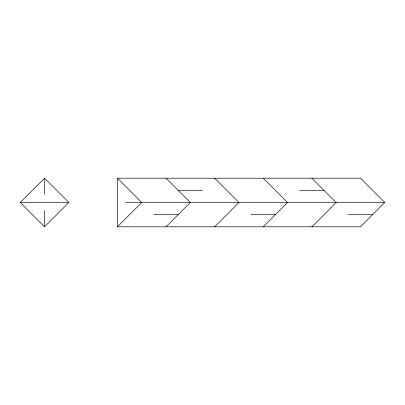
<?xml version="1.0" encoding="UTF-8"?>
<svg xmlns="http://www.w3.org/2000/svg" width="405" height="405" viewBox="0 0 405 405"><rect width="100%" height="100%" fill="white"/><g stroke="black" fill="none" stroke-linecap="round" stroke-linejoin="round"><path stroke-width="0.61" d="M20.25 202.5L44.55 178.2L68.85 202.5L44.55 226.8L20.25 202.5L68.85 202.5M117.45 226.8L141.75 202.5L117.45 178.2L117.45 226.8L360.45 226.8L384.75 202.5L360.45 178.2L117.45 178.2M166.05 226.8L190.35 202.5L166.05 178.2M214.65 226.8L238.95 202.5L214.65 178.2M263.25 226.8L287.55 202.5L263.25 178.2M311.85 226.8L336.15 202.5L311.85 178.2M178.2 190.35L202.5 190.35M299.7 190.35L324 190.35M125.55 202.5L384.75 202.5M153.9 214.65L178.2 214.65M251.1 214.65L275.4 214.65M348.3 214.65L372.6 214.65M44.55 178.2L44.55 194.4M44.55 210.6L44.55 226.8"/></g></svg>
